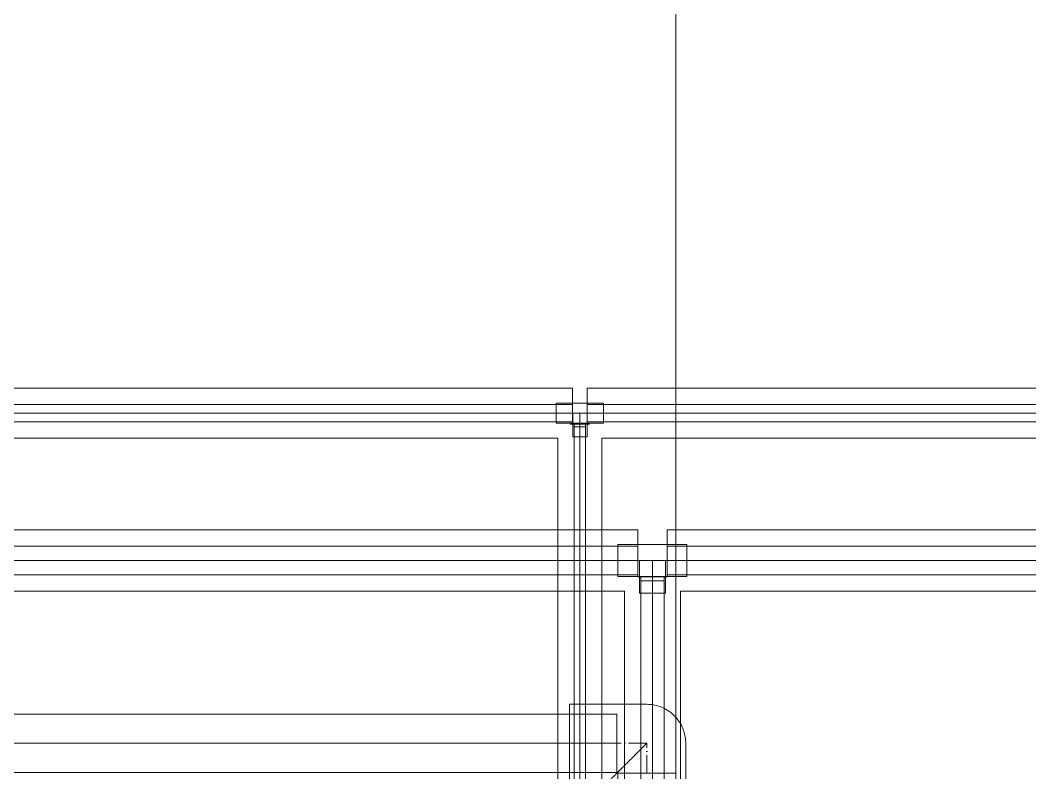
# Model space of a CAD drawing. Header units: millimetres. Extents: x -88595 to 880822, y -1054509 to -148035.
# Drawn here: x 407902 to 408458, y -279797 to -279382 of the extents above; entities that cross this region are included whole.
import ezdxf

# ---------------------------------------------------------------- set-up
doc = ezdxf.new("R2010")
doc.units = ezdxf.units.MM
doc.linetypes.add('$7$ADSK_Осевая', pattern=[14, 10, -2, 0, -2])
doc.linetypes.add('ADSK_Линия сетки', pattern=[25, 20, -2.5, 0, -2.5])
for name, color, linetype, lineweight in [('Изоляция', 7, 'Continuous', 18), ('Оборудование', 7, 'Continuous', 18), ('Оси', 7, 'Continuous', 9), ('Трубопровод', 7, 'Continuous', 18), ('Трубопроводы', 7, 'Continuous', 18)]:
    doc.layers.add(name, color=color, linetype=linetype, lineweight=lineweight)

# ---------------------------------------------------------------- blocks, each defined once
blk = doc.blocks.new('$0$ADSK_Полипропилен_Отвод - Универсальный-3258870-В_Координация_3 этаж ОВ3')
at = {"layer": 'Трубопроводы', "color": 24, "true_color": 0xa52900}
for p, q in [((-21.5, 42.5), (-21.5, 21.5)), ((21.5, 42.5), (-21.5, 42.5)), ((21.5, 42.5), (-21.5, 42.5)), ((-16, 42.5), (-16, 16.5)), ((-16, 42.5), (0, 42.5)), ((0, 42.5), (16, 42.5)), ((16, 16.5), (16, 42.5)), ((21.5, 0), (21.5, 42.5)), ((-21.5, 21.5), (-42.5, 21.5)), ((-42.5, 21.5), (-42.5, -21.5)), ((-42.5, 21.5), (-42.5, -21.5)), ((-16.5, 16), (-42.5, 16)), ((-42.5, 0), (-42.5, 16)), ((-16.5, 16), (-16.5, 0)), ((0, 16.5), (-16, 16.5)), ((16, 16.5), (0, 16.5)), ((-16.5, 0), (-16.5, -16)), ((-42.5, -16), (-42.5, 0)), ((-42.5, -16), (-16.5, -16)), ((-42.5, -21.5), (0, -21.5))]:
    blk.add_line(p, q, dxfattribs=at)
at = {"layer": 'Трубопроводы', "color": 24, "true_color": 0xa52900, "flags": 128}
blk.add_lwpolyline([(0, -21.5), (0.86, -21.48), (1.72, -21.43), (2.57, -21.35), (3.43, -21.23), (4.27, -21.07), (5.11, -20.88), (5.94, -20.66), (6.76, -20.41), (7.57, -20.12), (8.37, -19.8), (9.16, -19.45), (9.93, -19.07), (10.68, -18.66), (11.42, -18.22), (12.14, -17.74), (12.84, -17.25), (13.52, -16.72), (14.18, -16.16), (14.81, -15.58), (15.42, -14.98), (16.01, -14.35), (16.57, -13.7), (17.11, -13.03), (17.61, -12.33), (18.09, -11.62), (18.54, -10.88), (18.96, -10.13), (19.35, -9.37), (19.71, -8.59), (20.04, -7.79), (20.33, -6.98), (20.6, -6.16), (20.83, -5.34), (21.02, -4.5), (21.19, -3.65), (21.32, -2.8), (21.41, -1.95), (21.47, -1.09), (21.5, -0.23), (21.5, 0)], dxfattribs=at)
at = {"layer": 'Трубопроводы', "color": 24, "true_color": 0xa52900}
for points, knots in [([(0, 0), (-1.21, 1.2), (-3.62, 3.62), (-6.6, 6.6), (-8.93, 8.92), (-10.63, 10.63), (-12.01, 12.02), (-13.09, 13.09), (-13.88, 13.88), (-14.65, 14.65), (-15.4, 15.4), (-16.12, 16.12), (-16.81, 16.81), (-17.47, 17.48), (-18.11, 18.11), (-18.7, 18.7), (-19.24, 19.24), (-19.74, 19.74), (-20.34, 20.34), (-20.95, 20.94), (-21.37, 21.39), (-21.49, 21.5), (-21.5, 21.5)], [0, 0, 0, 0, 0.125, 0.25, 0.3125, 0.375, 0.4375, 0.46875, 0.5, 0.53125, 0.5625, 0.59375, 0.625, 0.65625, 0.6875, 0.71875, 0.75, 0.78125, 0.8125, 0.875, 0.9375, 1, 1, 1, 1]), ([(-21.5, 21.5), (-21.49, 21.5), (-21.37, 21.39), (-20.95, 20.94), (-20.34, 20.34), (-19.74, 19.74), (-19.24, 19.24), (-18.7, 18.7), (-18.11, 18.11), (-17.47, 17.48), (-16.81, 16.81), (-16.12, 16.12), (-15.4, 15.4), (-14.65, 14.65), (-13.88, 13.88), (-13.09, 13.09), (-12.01, 12.02), (-10.63, 10.63), (-8.93, 8.92), (-6.6, 6.6), (-3.62, 3.62), (-1.21, 1.2), (0, 0)], [0, 0, 0, 0, 0.0625, 0.125, 0.1875, 0.21875, 0.25, 0.28125, 0.3125, 0.34375, 0.375, 0.40625, 0.4375, 0.46875, 0.5, 0.53125, 0.5625, 0.625, 0.6875, 0.75, 0.875, 1, 1, 1, 1])]:
    blk.add_open_spline(points, degree=3, knots=knots, dxfattribs=at)
blk = doc.blocks.new('3 этаж')
at = {"layer": 'Оси', "linetype": 'ADSK_Линия сетки', "ltscale": 100}
blk.add_line((420143.9, 661073.86), (420143.9, 631217.73), dxfattribs=at)

msp = doc.modelspace()

# ---------------------------------------------------------------- linework, layer by layer
at = {"layer": 'Изоляция', "color": 190, "true_color": 0x8000ff}
for p, q in [((408206.43, -279584.97), (404714.43, -279584.97)), ((408206.43, -279603.25), (408206.43, -279584.97)), ((409957.12, -279584.97), (408214.43, -279584.97)), ((408214.43, -279584.97), (408214.43, -279603.25)), ((408215.74, -279604.73), (408205.12, -279604.73)), ((404722.6, -279612.49), (408198.25, -279612.49)), ((408198.25, -279612.49), (408198.25, -280408.83)), ((408222.6, -280408.83), (408222.6, -279612.49)), ((408222.6, -279612.49), (409957.12, -279612.49))]:
    msp.add_line(p, q, dxfattribs=at)
at = {"layer": 'Изоляция', "color": 134, "true_color": 0x00a6a6}
for p, q in [((408242.43, -279663.04), (404758.43, -279663.04)), ((408242.43, -279688.81), (408242.43, -279663.04)), ((410035.92, -279663.04), (408258.43, -279663.04)), ((408258.43, -279663.04), (408258.43, -279688.81)), ((408258.58, -279688.98), (408242.27, -279688.98)), ((404765.78, -279696.92), (408235.08, -279696.92)), ((408235.08, -279696.92), (408235.08, -280462.95)), ((408265.78, -280462.95), (408265.78, -279696.92)), ((408265.78, -279696.92), (410035.92, -279696.92))]:
    msp.add_line(p, q, dxfattribs=at)
at = {"layer": 'Трубопровод', "color": 190, "linetype": 'Continuous', "true_color": 0x8000ff}
for p, q in [((408206.43, -279593.97), (404714.43, -279593.97)), ((409957.12, -279593.97), (408214.43, -279593.97)), ((404714.43, -279603.49), (408206.43, -279603.49)), ((408206.43, -279603.49), (408206.43, -279603.25)), ((408207.25, -279604.73), (408207.25, -280408.83)), ((408213.6, -280408.83), (408213.6, -279604.73)), ((408214.43, -279603.25), (408214.43, -279603.49)), ((408214.43, -279603.49), (409957.12, -279603.49))]:
    msp.add_line(p, q, dxfattribs=at)
at = {"layer": 'Трубопровод', "color": 190, "true_color": 0x8000ff}
for p, q in [((404714.43, -279598.73), (408206.43, -279598.73)), ((404714.43, -279598.73), (408206.43, -279598.73)), ((408214.43, -279598.73), (409957.12, -279598.73)), ((408214.43, -279598.73), (409957.12, -279598.73)), ((408210.43, -280408.83), (408210.43, -279604.73)), ((408210.43, -280408.83), (408210.43, -279604.73))]:
    msp.add_line(p, q, dxfattribs=at)
at = {"layer": 'Трубопровод', "color": 134, "linetype": 'Continuous', "true_color": 0x00a6a6}
for p, q in [((408242.43, -279672.04), (404758.43, -279672.04)), ((410035.92, -279672.04), (408258.43, -279672.04)), ((404758.43, -279687.92), (408242.43, -279687.92)), ((408244.08, -279688.98), (408244.08, -280462.95)), ((408256.78, -280462.95), (408256.78, -279688.98)), ((408258.43, -279687.92), (410035.92, -279687.92))]:
    msp.add_line(p, q, dxfattribs=at)
at = {"layer": 'Трубопровод', "color": 134, "true_color": 0x00a6a6}
for p, q in [((404758.43, -279679.98), (408242.43, -279679.98)), ((404758.43, -279679.98), (408242.43, -279679.98)), ((408258.43, -279679.98), (410035.92, -279679.98)), ((408258.43, -279679.98), (410035.92, -279679.98)), ((408250.43, -280462.95), (408250.43, -279688.98)), ((408250.43, -280462.95), (408250.43, -279688.98))]:
    msp.add_line(p, q, dxfattribs=at)
at = {"layer": 'Трубопровод', "color": 24, "linetype": 'Continuous', "true_color": 0xa52900}
for p, q in [((408230.76, -279764.7), (404765.76, -279764.7)), ((408230.76, -279796.7), (408230.76, -279764.7)), ((404765.76, -279796.7), (408230.76, -279796.7))]:
    msp.add_line(p, q, dxfattribs=at)
at = {"layer": 'Трубопровод', "color": 24, "true_color": 0xa52900}
msp.add_line((404765.76, -279780.7), (408230.76, -279780.7), dxfattribs=at)
msp.add_line((404765.76, -279780.7), (408230.76, -279780.7), dxfattribs=at)
at = {"layer": 'Трубопроводы', "color": 190, "true_color": 0x8000ff}
for p, q in [((408205.43, -279593.16), (408197.43, -279593.16)), ((408197.43, -279593.16), (408197.43, -279604.3)), ((408197.43, -279593.16), (408197.43, -279604.3)), ((408205.43, -279593.97), (408197.43, -279593.97)), ((408197.43, -279603.49), (408197.43, -279593.97)), ((408197.43, -279603.49), (408197.43, -279593.97)), ((408206.43, -279593.16), (408205.43, -279593.16)), ((408206.43, -279593.97), (408205.43, -279593.97)), ((408206.43, -279604.3), (408206.43, -279593.16)), ((408206.43, -279604.3), (408206.43, -279593.16)), ((408214.43, -279593.16), (408206.43, -279593.16)), ((408206.43, -279593.16), (408206.43, -279604.3)), ((408206.43, -279593.16), (408206.43, -279604.3)), ((408206.43, -279593.97), (408206.43, -279603.49)), ((408206.43, -279593.97), (408206.43, -279603.49)), ((408215.43, -279593.16), (408214.43, -279593.16)), ((408214.43, -279593.16), (408214.43, -279604.3)), ((408214.43, -279593.16), (408214.43, -279604.3)), ((408214.43, -279604.3), (408214.43, -279593.16)), ((408214.43, -279604.3), (408214.43, -279593.16)), ((408215.43, -279593.97), (408214.43, -279593.97)), ((408214.43, -279603.49), (408214.43, -279593.97)), ((408214.43, -279603.49), (408214.43, -279593.97)), ((408223.43, -279593.16), (408215.43, -279593.16)), ((408223.43, -279593.97), (408215.43, -279593.97)), ((408223.43, -279604.3), (408223.43, -279593.16)), ((408223.43, -279604.3), (408223.43, -279593.16)), ((408223.43, -279593.97), (408223.43, -279603.49)), ((408223.43, -279593.97), (408223.43, -279603.49)), ((408206.49, -279598.73), (408206.49, -279604.73)), ((408214.36, -279598.73), (408206.49, -279598.73)), ((408214.36, -279598.73), (408206.49, -279598.73)), ((408214.36, -279604.73), (408214.36, -279598.73)), ((408197.43, -279603.49), (408205.43, -279603.49)), ((408197.43, -279604.3), (408205.43, -279604.3)), ((408205.43, -279603.49), (408206.43, -279603.49)), ((408205.43, -279604.3), (408206.43, -279604.3)), ((408206.43, -279604.3), (408214.43, -279604.3)), ((408206.49, -279604.73), (408214.36, -279604.73)), ((408206.49, -279604.73), (408214.36, -279604.73)), ((408206.49, -279604.73), (408206.49, -279611.73)), ((408214.36, -279604.73), (408206.49, -279604.73)), ((408214.36, -279604.73), (408206.49, -279604.73)), ((408207.25, -279606.23), (408207.25, -279611.73)), ((408207.25, -279606.23), (408213.6, -279606.23)), ((408207.25, -279606.23), (408213.6, -279606.23)), ((408213.6, -279611.73), (408213.6, -279606.23)), ((408214.36, -279611.73), (408214.36, -279604.73)), ((408214.43, -279603.49), (408215.43, -279603.49)), ((408214.43, -279604.3), (408215.43, -279604.3)), ((408215.43, -279603.49), (408223.43, -279603.49)), ((408215.43, -279604.3), (408223.43, -279604.3)), ((408206.49, -279611.73), (408214.36, -279611.73)), ((408206.49, -279611.73), (408214.36, -279611.73)), ((408213.6, -279611.73), (408207.25, -279611.73)), ((408213.6, -279611.73), (408207.25, -279611.73))]:
    msp.add_line(p, q, dxfattribs=at)
at = {"layer": 'Трубопроводы', "color": 190, "linetype": '$7$ADSK_Осевая', "true_color": 0x8000ff}
for p, q in [((408214.43, -279598.73), (408206.43, -279598.73)), ((408210.43, -279604.73), (408210.43, -279598.73))]:
    msp.add_line(p, q, dxfattribs=at)
at = {"layer": 'Трубопроводы', "color": 134, "true_color": 0x00a6a6}
for p, q in [((408240.43, -279671.15), (408231.43, -279671.15)), ((408231.43, -279671.15), (408231.43, -279688.81)), ((408231.43, -279671.15), (408231.43, -279688.81)), ((408240.43, -279672.04), (408231.43, -279672.04)), ((408231.43, -279687.92), (408231.43, -279672.04)), ((408231.43, -279687.92), (408231.43, -279672.04)), ((408242.43, -279671.15), (408240.43, -279671.15)), ((408242.43, -279672.04), (408240.43, -279672.04)), ((408242.43, -279688.81), (408242.43, -279671.15)), ((408242.43, -279688.81), (408242.43, -279671.15)), ((408258.43, -279671.15), (408242.43, -279671.15)), ((408242.43, -279671.15), (408242.43, -279688.81)), ((408242.43, -279671.15), (408242.43, -279688.81)), ((408242.43, -279672.04), (408242.43, -279687.92)), ((408242.43, -279672.04), (408242.43, -279687.92)), ((408260.43, -279671.15), (408258.43, -279671.15)), ((408258.43, -279671.15), (408258.43, -279688.81)), ((408258.43, -279671.15), (408258.43, -279688.81)), ((408258.43, -279688.81), (408258.43, -279671.15)), ((408258.43, -279688.81), (408258.43, -279671.15)), ((408260.43, -279672.04), (408258.43, -279672.04)), ((408258.43, -279687.92), (408258.43, -279672.04)), ((408258.43, -279687.92), (408258.43, -279672.04)), ((408269.43, -279671.15), (408260.43, -279671.15)), ((408269.43, -279672.04), (408260.43, -279672.04)), ((408269.43, -279688.81), (408269.43, -279671.15)), ((408269.43, -279688.81), (408269.43, -279671.15)), ((408269.43, -279672.04), (408269.43, -279687.92)), ((408269.43, -279672.04), (408269.43, -279687.92)), ((408243.27, -279679.98), (408243.27, -279688.98)), ((408257.59, -279679.98), (408243.27, -279679.98)), ((408257.59, -279679.98), (408243.27, -279679.98)), ((408257.59, -279688.98), (408257.59, -279679.98)), ((408231.43, -279687.92), (408240.43, -279687.92)), ((408231.43, -279688.81), (408240.43, -279688.81)), ((408240.43, -279687.92), (408242.43, -279687.92)), ((408240.43, -279688.81), (408242.43, -279688.81)), ((408242.43, -279688.81), (408258.43, -279688.81)), ((408243.27, -279688.98), (408257.59, -279688.98)), ((408243.27, -279688.98), (408257.59, -279688.98)), ((408243.27, -279688.98), (408243.27, -279697.98)), ((408257.59, -279688.98), (408243.27, -279688.98)), ((408257.59, -279688.98), (408243.27, -279688.98)), ((408244.08, -279691.23), (408244.08, -279697.98)), ((408244.08, -279691.23), (408256.78, -279691.23)), ((408244.08, -279691.23), (408256.78, -279691.23)), ((408256.78, -279697.98), (408256.78, -279691.23)), ((408257.59, -279697.98), (408257.59, -279688.98)), ((408258.43, -279687.92), (408260.43, -279687.92)), ((408258.43, -279688.81), (408260.43, -279688.81)), ((408260.43, -279687.92), (408269.43, -279687.92)), ((408260.43, -279688.81), (408269.43, -279688.81)), ((408243.27, -279697.98), (408257.59, -279697.98)), ((408243.27, -279697.98), (408257.59, -279697.98)), ((408256.78, -279697.98), (408244.08, -279697.98)), ((408256.78, -279697.98), (408244.08, -279697.98))]:
    msp.add_line(p, q, dxfattribs=at)
at = {"layer": 'Трубопроводы', "color": 134, "linetype": '$7$ADSK_Осевая', "true_color": 0x00a6a6}
for p, q in [((408258.43, -279679.98), (408242.43, -279679.98)), ((408250.43, -279688.98), (408250.43, -279679.98))]:
    msp.add_line(p, q, dxfattribs=at)
at = {"layer": 'Трубопроводы', "color": 24, "linetype": '$7$ADSK_Осевая', "true_color": 0xa52900}
for p, q in [((408247.26, -279780.7), (408230.76, -279780.7)), ((408247.26, -279797.2), (408247.26, -279780.7))]:
    msp.add_line(p, q, dxfattribs=at)

# ---------------------------------------------------------------- block references
at = {"layer": 'Оборудование', "color": 5, "true_color": 0x0000ff}
msp.add_blockref('3 этаж', (-11880.65, -926425.79), dxfattribs=at)
at = {"layer": 'Трубопроводы', "color": 24, "true_color": 0xa52900, "rotation": 90}
msp.add_blockref('$0$ADSK_Полипропилен_Отвод - Универсальный-3258870-В_Координация_3 этаж ОВ3', (408247.26, -279780.7), dxfattribs=at)

doc.saveas('drawing.dxf')
